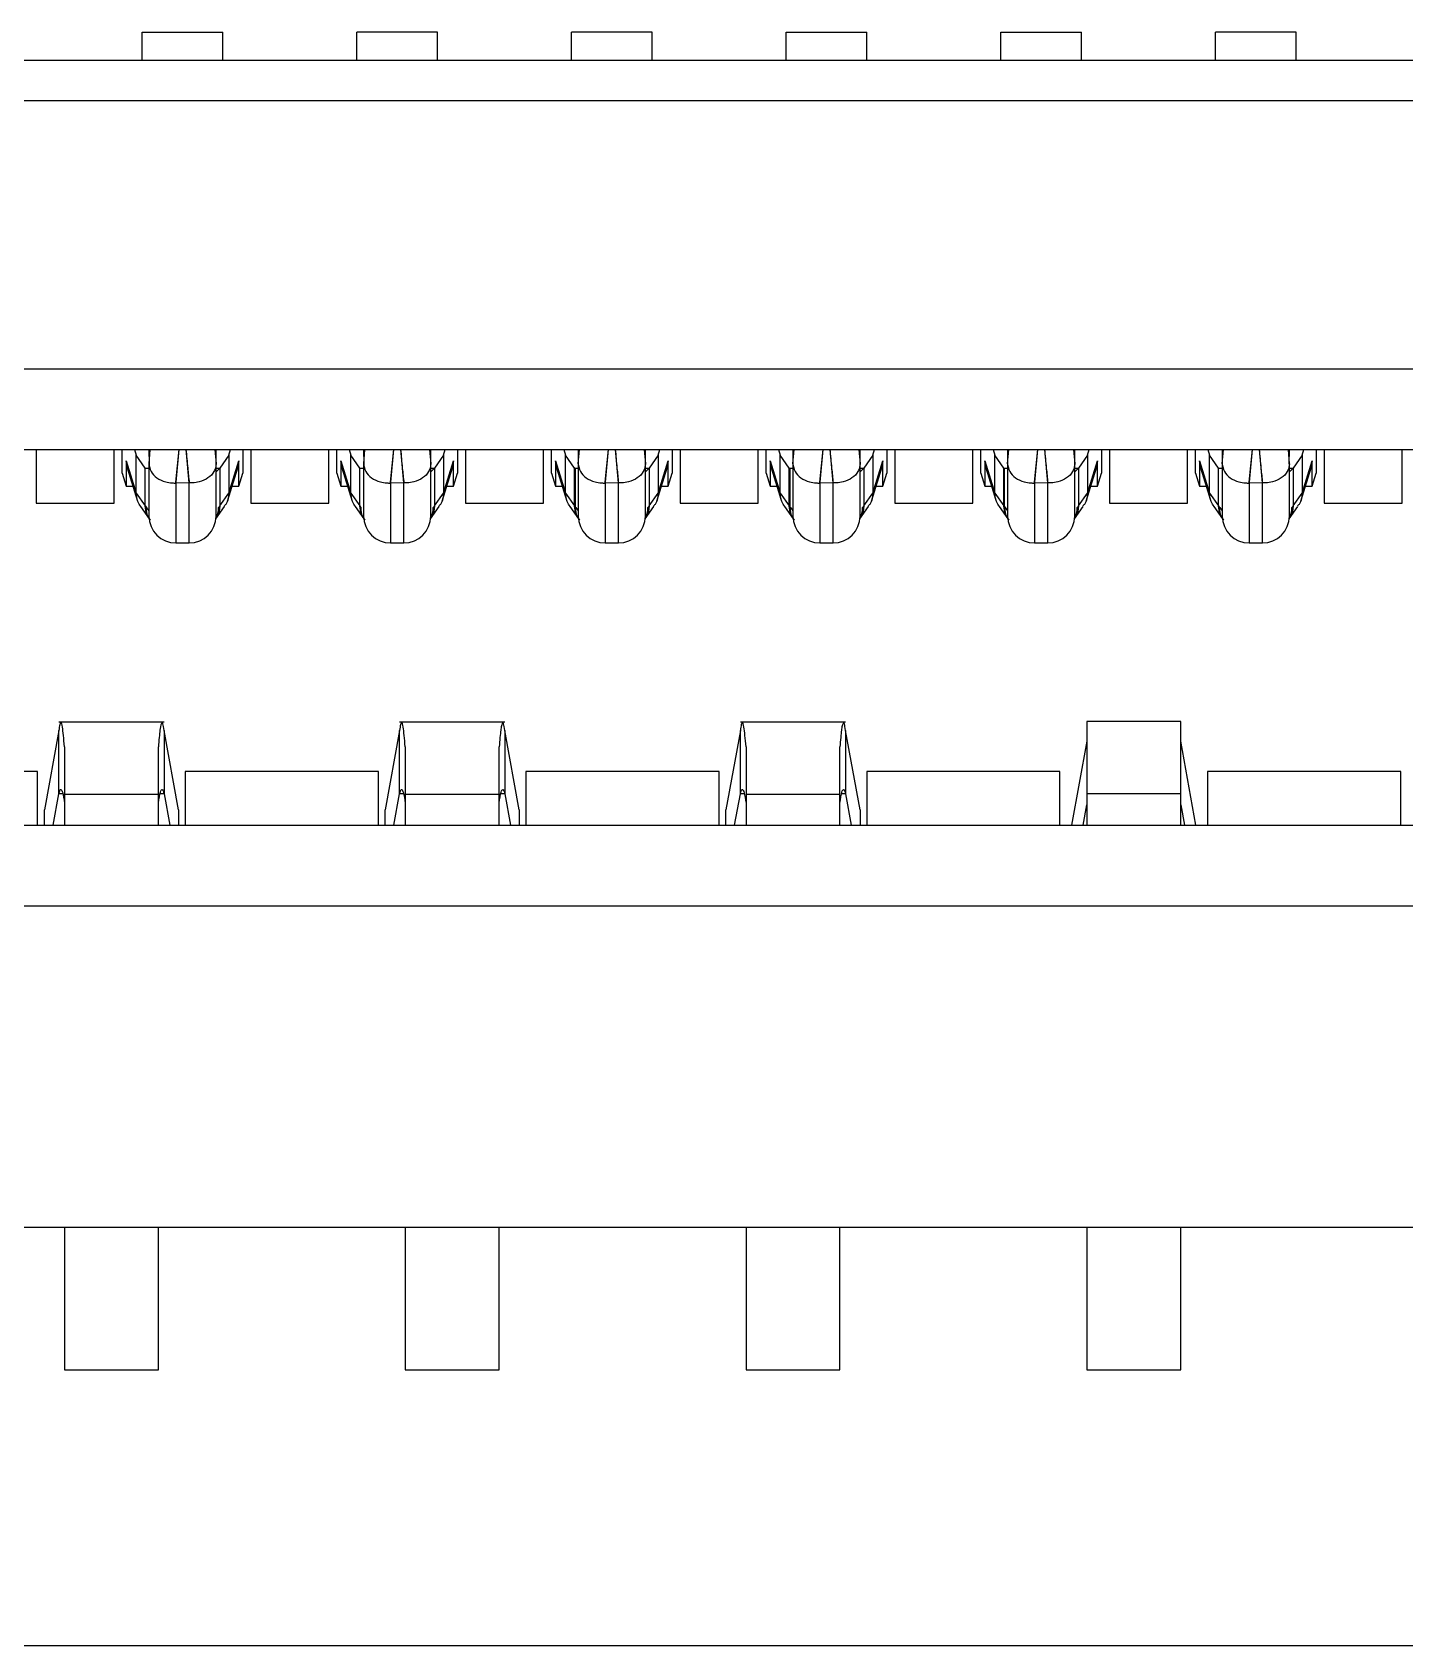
# Model space of a CAD drawing. Header units: millimetres. Extents: x -98.2 to -8.2, y 5.1 to 75.1.
# Drawn here: x -30.4 to -25.29, y 5.12 to 11.14 of the extents above; entities that cross this region are included whole.
import ezdxf

# ---------------------------------------------------------------- set-up
doc = ezdxf.new("R2010")
doc.units = ezdxf.units.MM

msp = doc.modelspace()

# ---------------------------------------------------------------- linework, layer by layer
at = {"color": 7, "linetype": 'Continuous', "lineweight": 25}
for p, q in [((-29.9945, 11.1363), (-29.6945, 11.1363)), ((-29.9945, 11.0313), (-29.9945, 11.1363)), ((-29.6945, 11.0313), (-29.6945, 11.1363)), ((-28.8945, 11.1363), (-29.1945, 11.1363)), ((-29.1945, 11.0313), (-29.1945, 11.1363)), ((-28.8945, 11.0313), (-28.8945, 11.1363)), ((-28.0945, 11.1363), (-28.3945, 11.1363)), ((-28.3945, 11.0313), (-28.3945, 11.1363)), ((-28.0945, 11.0313), (-28.0945, 11.1363)), ((-27.5945, 11.1363), (-27.2945, 11.1363)), ((-27.5945, 11.0313), (-27.5945, 11.1363)), ((-27.2945, 11.0313), (-27.2945, 11.1363)), ((-26.7945, 11.1363), (-26.4945, 11.1363)), ((-26.7945, 11.0313), (-26.7945, 11.1363)), ((-26.4945, 11.0313), (-26.4945, 11.1363)), ((-25.6945, 11.1363), (-25.9945, 11.1363)), ((-25.9945, 11.0313), (-25.9945, 11.1363)), ((-25.6945, 11.0313), (-25.6945, 11.1363)), ((-20.1324, 11.0313), (-56.5966, 11.0313)), ((-20.2695, 10.8813), (-56.4595, 10.8813)), ((-21.2195, 9.8813), (-55.5095, 9.8813)), ((-55.2095, 9.5813), (-21.5195, 9.5813)), ((-30.3895, 9.5813), (-30.3895, 9.3813)), ((-30.0995, 9.3813), (-30.0995, 9.5813)), ((-30.0695, 9.4928), (-30.0695, 9.5813)), ((-30.0236, 9.5813), (-30.017, 9.5602)), ((-29.9695, 9.5813), (-29.9694, 9.5276)), ((-29.9694, 9.5276), (-29.9647, 9.5813)), ((-29.8583, 9.5815), (-29.869, 9.4596)), ((-29.869, 9.4596), (-29.8569, 9.5815)), ((-29.8197, 9.4568), (-29.8307, 9.5815)), ((-29.7243, 9.5813), (-29.7196, 9.5276)), ((-29.7196, 9.5276), (-29.7195, 9.5813)), ((-29.672, 9.5602), (-29.6654, 9.5813)), ((-29.6195, 9.5813), (-29.6195, 9.4928)), ((-29.5895, 9.5813), (-29.5895, 9.3813)), ((-29.2995, 9.3813), (-29.2995, 9.5813)), ((-29.2695, 9.4928), (-29.2695, 9.5813)), ((-29.2236, 9.5813), (-29.217, 9.5602)), ((-29.1695, 9.5813), (-29.1694, 9.5276)), ((-29.1694, 9.5276), (-29.1647, 9.5813)), ((-29.0583, 9.5815), (-29.069, 9.4596)), ((-29.069, 9.4596), (-29.0569, 9.5815)), ((-29.0197, 9.4568), (-29.0307, 9.5815)), ((-28.9243, 9.5813), (-28.9196, 9.5276)), ((-28.9196, 9.5276), (-28.9195, 9.5813)), ((-28.872, 9.5602), (-28.8654, 9.5813)), ((-28.8195, 9.5813), (-28.8195, 9.4928)), ((-28.7895, 9.5813), (-28.7895, 9.3813)), ((-28.4995, 9.3813), (-28.4995, 9.5813)), ((-28.4695, 9.4928), (-28.4695, 9.5813)), ((-28.4236, 9.5813), (-28.417, 9.5602)), ((-28.3695, 9.5813), (-28.3694, 9.5276)), ((-28.3694, 9.5276), (-28.3647, 9.5813)), ((-28.2583, 9.5815), (-28.269, 9.4596)), ((-28.269, 9.4596), (-28.2569, 9.5815)), ((-28.2197, 9.4568), (-28.2307, 9.5815)), ((-28.1243, 9.5813), (-28.1196, 9.5276)), ((-28.1196, 9.5276), (-28.1195, 9.5813)), ((-28.072, 9.5602), (-28.0654, 9.5813)), ((-28.0195, 9.5813), (-28.0195, 9.4928)), ((-27.9895, 9.5813), (-27.9895, 9.3813)), ((-27.6995, 9.3813), (-27.6995, 9.5813)), ((-27.6695, 9.4928), (-27.6695, 9.5813)), ((-27.6236, 9.5813), (-27.617, 9.5602)), ((-27.5695, 9.5813), (-27.5694, 9.5276)), ((-27.5694, 9.5276), (-27.5647, 9.5813)), ((-27.4583, 9.5815), (-27.469, 9.4596)), ((-27.469, 9.4596), (-27.4569, 9.5815)), ((-27.4197, 9.4568), (-27.4307, 9.5815)), ((-27.3243, 9.5813), (-27.3196, 9.5276)), ((-27.3196, 9.5276), (-27.3195, 9.5813)), ((-27.272, 9.5602), (-27.2654, 9.5813)), ((-27.2195, 9.5813), (-27.2195, 9.4928)), ((-27.1895, 9.5813), (-27.1895, 9.3813)), ((-26.8995, 9.3813), (-26.8995, 9.5813)), ((-26.8695, 9.4928), (-26.8695, 9.5813)), ((-26.8236, 9.5813), (-26.817, 9.5602)), ((-26.7695, 9.5813), (-26.7694, 9.5276)), ((-26.7694, 9.5276), (-26.7647, 9.5813)), ((-26.6583, 9.5815), (-26.669, 9.4596)), ((-26.669, 9.4596), (-26.6569, 9.5815)), ((-26.6197, 9.4568), (-26.6307, 9.5815)), ((-26.5243, 9.5813), (-26.5196, 9.5276)), ((-26.5196, 9.5276), (-26.5195, 9.5813)), ((-26.472, 9.5602), (-26.4654, 9.5813)), ((-26.4195, 9.5813), (-26.4195, 9.4928)), ((-26.3895, 9.5813), (-26.3895, 9.3813)), ((-26.0995, 9.3813), (-26.0995, 9.5813)), ((-26.0695, 9.4928), (-26.0695, 9.5813)), ((-26.0236, 9.5813), (-26.017, 9.5602)), ((-25.9695, 9.5813), (-25.9694, 9.5276)), ((-25.9694, 9.5276), (-25.9647, 9.5813)), ((-25.8583, 9.5815), (-25.869, 9.4596)), ((-25.869, 9.4596), (-25.8569, 9.5815)), ((-25.8197, 9.4568), (-25.8307, 9.5815)), ((-25.7243, 9.5813), (-25.7196, 9.5276)), ((-25.7196, 9.5276), (-25.7195, 9.5813)), ((-25.672, 9.5602), (-25.6654, 9.5813)), ((-25.6195, 9.5813), (-25.6195, 9.4928)), ((-25.5895, 9.5813), (-25.5895, 9.3813)), ((-25.2995, 9.3813), (-25.2995, 9.5813)), ((-30.0545, 9.5391), (-30.017, 9.4189)), ((-30.0545, 9.5391), (-30.0545, 9.4449)), ((-30.0491, 9.5129), (-30.0545, 9.5391)), ((-30.0505, 9.5126), (-30.0119, 9.3891)), ((-29.9832, 9.5123), (-30.017, 9.5602)), ((-30.017, 9.4189), (-30.017, 9.5602)), ((-29.9832, 9.371), (-29.9832, 9.5123)), ((-29.9832, 9.5123), (-29.9695, 9.5123)), ((-29.9695, 9.5276), (-29.9695, 9.3332)), ((-29.7195, 9.3332), (-29.7195, 9.5276)), ((-29.7195, 9.5123), (-29.7058, 9.5123)), ((-29.672, 9.5602), (-29.7058, 9.5123)), ((-29.7058, 9.5123), (-29.7058, 9.371)), ((-29.6771, 9.3891), (-29.6385, 9.5126)), ((-29.672, 9.5602), (-29.672, 9.4189)), ((-29.672, 9.4189), (-29.6345, 9.5391)), ((-29.6345, 9.5391), (-29.6399, 9.5129)), ((-29.6345, 9.4449), (-29.6345, 9.5391)), ((-29.2545, 9.5391), (-29.217, 9.4189)), ((-29.2545, 9.5391), (-29.2545, 9.4449)), ((-29.2491, 9.5129), (-29.2545, 9.5391)), ((-29.2505, 9.5126), (-29.2119, 9.3891)), ((-29.217, 9.4189), (-29.217, 9.5602)), ((-29.1832, 9.5123), (-29.217, 9.5602)), ((-29.1832, 9.371), (-29.1832, 9.5123)), ((-29.1832, 9.5123), (-29.1695, 9.5123)), ((-29.1695, 9.5276), (-29.1695, 9.3332)), ((-28.9195, 9.3332), (-28.9195, 9.5276)), ((-28.9195, 9.5123), (-28.9058, 9.5123)), ((-28.872, 9.5602), (-28.9058, 9.5123)), ((-28.9058, 9.5123), (-28.9058, 9.371)), ((-28.8771, 9.3891), (-28.8385, 9.5126)), ((-28.872, 9.5602), (-28.872, 9.4189)), ((-28.872, 9.4189), (-28.8345, 9.5391)), ((-28.8345, 9.5391), (-28.8399, 9.5129)), ((-28.8345, 9.4449), (-28.8345, 9.5391)), ((-28.4545, 9.5391), (-28.417, 9.4189)), ((-28.4545, 9.5391), (-28.4545, 9.4449)), ((-28.4491, 9.5129), (-28.4545, 9.5391)), ((-28.4505, 9.5126), (-28.4119, 9.3891)), ((-28.417, 9.4189), (-28.417, 9.5602)), ((-28.3832, 9.5123), (-28.417, 9.5602)), ((-28.3832, 9.5123), (-28.3695, 9.5123)), ((-28.3832, 9.371), (-28.3832, 9.5117)), ((-28.3816, 9.5114), (-28.3816, 9.3689)), ((-28.3695, 9.5276), (-28.3695, 9.3332)), ((-28.1195, 9.3332), (-28.1195, 9.5276)), ((-28.1195, 9.5123), (-28.1058, 9.5123)), ((-28.072, 9.5602), (-28.1058, 9.5123)), ((-28.1058, 9.5123), (-28.1058, 9.371)), ((-28.0771, 9.3891), (-28.0385, 9.5126)), ((-28.072, 9.5602), (-28.072, 9.4189)), ((-28.072, 9.4189), (-28.0345, 9.5391)), ((-28.0345, 9.5391), (-28.0399, 9.5129)), ((-28.0345, 9.4449), (-28.0345, 9.5391)), ((-27.6545, 9.5391), (-27.617, 9.4189)), ((-27.6545, 9.5391), (-27.6545, 9.4449)), ((-27.6491, 9.5129), (-27.6545, 9.5391)), ((-27.6505, 9.5126), (-27.6119, 9.3891)), ((-27.5832, 9.5123), (-27.617, 9.5602)), ((-27.617, 9.4189), (-27.617, 9.5602)), ((-27.5832, 9.371), (-27.5832, 9.5123)), ((-27.5832, 9.5123), (-27.5695, 9.5123)), ((-27.5817, 9.5116), (-27.5817, 9.3691)), ((-27.5695, 9.5276), (-27.5695, 9.3332)), ((-27.3195, 9.3332), (-27.3195, 9.5276)), ((-27.3195, 9.5123), (-27.3058, 9.5123)), ((-27.272, 9.5602), (-27.3058, 9.5123)), ((-27.3058, 9.5123), (-27.3058, 9.371)), ((-27.2771, 9.3891), (-27.2385, 9.5126)), ((-27.272, 9.5602), (-27.272, 9.4189)), ((-27.272, 9.4189), (-27.2345, 9.5391)), ((-27.2345, 9.5391), (-27.2399, 9.5129)), ((-27.2345, 9.4449), (-27.2345, 9.5391)), ((-26.8545, 9.5391), (-26.817, 9.4189)), ((-26.8545, 9.5391), (-26.8545, 9.4449)), ((-26.8491, 9.5129), (-26.8545, 9.5391)), ((-26.8505, 9.5126), (-26.8119, 9.3891)), ((-26.7832, 9.5123), (-26.817, 9.5602)), ((-26.817, 9.4189), (-26.817, 9.5602)), ((-26.7832, 9.5123), (-26.7695, 9.5123)), ((-26.7832, 9.371), (-26.7832, 9.5101)), ((-26.7821, 9.5102), (-26.7821, 9.3664)), ((-26.7695, 9.5276), (-26.7695, 9.3332)), ((-26.5195, 9.3332), (-26.5195, 9.5276)), ((-26.5195, 9.5123), (-26.5058, 9.5123)), ((-26.472, 9.5602), (-26.5058, 9.5123)), ((-26.5058, 9.5123), (-26.5058, 9.371)), ((-26.4771, 9.3891), (-26.4385, 9.5126)), ((-26.472, 9.5602), (-26.472, 9.4189)), ((-26.472, 9.4189), (-26.4345, 9.5391)), ((-26.4345, 9.5391), (-26.4399, 9.5129)), ((-26.4345, 9.4449), (-26.4345, 9.5391)), ((-26.0545, 9.5391), (-26.017, 9.4189)), ((-26.0545, 9.5391), (-26.0545, 9.4449)), ((-26.0491, 9.5129), (-26.0545, 9.5391)), ((-26.0505, 9.5126), (-26.0119, 9.3891)), ((-25.9832, 9.5123), (-26.017, 9.5602)), ((-26.017, 9.4189), (-26.017, 9.5602)), ((-25.9832, 9.371), (-25.9832, 9.5123)), ((-25.9832, 9.5123), (-25.9695, 9.5123)), ((-25.9695, 9.5276), (-25.9695, 9.3332)), ((-25.7195, 9.3332), (-25.7195, 9.5276)), ((-25.7195, 9.5123), (-25.7058, 9.5123)), ((-25.672, 9.5602), (-25.7058, 9.5123)), ((-25.7058, 9.5123), (-25.7058, 9.371)), ((-25.6771, 9.3891), (-25.6385, 9.5126)), ((-25.672, 9.5602), (-25.672, 9.4189)), ((-25.672, 9.4189), (-25.6345, 9.5391)), ((-25.6345, 9.5391), (-25.6399, 9.5129)), ((-25.6345, 9.4449), (-25.6345, 9.5391)), ((-30.0695, 9.4928), (-30.0545, 9.4449)), ((-30.0545, 9.4449), (-30.0293, 9.4449)), ((-29.8695, 9.4562), (-29.869, 9.4596)), ((-29.8196, 9.4568), (-29.8695, 9.4562)), ((-29.8695, 9.4562), (-29.8695, 9.2332)), ((-29.8195, 9.2332), (-29.8195, 9.4568)), ((-29.6597, 9.4449), (-29.6345, 9.4449)), ((-29.6345, 9.4449), (-29.6195, 9.4928)), ((-29.2695, 9.4928), (-29.2545, 9.4449)), ((-29.2545, 9.4449), (-29.2293, 9.4449)), ((-29.0695, 9.4562), (-29.069, 9.4596)), ((-29.0196, 9.4568), (-29.0695, 9.4562)), ((-29.0695, 9.4562), (-29.0695, 9.2332)), ((-29.0195, 9.2332), (-29.0195, 9.4568)), ((-28.8597, 9.4449), (-28.8345, 9.4449)), ((-28.8345, 9.4449), (-28.8195, 9.4928)), ((-28.4695, 9.4928), (-28.4545, 9.4449)), ((-28.4545, 9.4449), (-28.4293, 9.4449)), ((-28.3832, 9.4449), (-28.3816, 9.4449)), ((-28.2695, 9.4562), (-28.269, 9.4596)), ((-28.2196, 9.4568), (-28.2695, 9.4562)), ((-28.2695, 9.4562), (-28.2695, 9.2332)), ((-28.2195, 9.2332), (-28.2195, 9.4568)), ((-28.0597, 9.4449), (-28.0345, 9.4449)), ((-28.0345, 9.4449), (-28.0195, 9.4928)), ((-27.6695, 9.4928), (-27.6545, 9.4449)), ((-27.6545, 9.4449), (-27.6293, 9.4449)), ((-27.5832, 9.4449), (-27.5817, 9.4449)), ((-27.4695, 9.4562), (-27.469, 9.4596)), ((-27.4196, 9.4568), (-27.4695, 9.4562)), ((-27.4695, 9.4562), (-27.4695, 9.2332)), ((-27.4195, 9.2332), (-27.4195, 9.4568)), ((-27.2597, 9.4449), (-27.2345, 9.4449)), ((-27.2345, 9.4449), (-27.2195, 9.4928)), ((-26.8695, 9.4928), (-26.8545, 9.4449)), ((-26.8545, 9.4449), (-26.8293, 9.4449)), ((-26.6695, 9.4562), (-26.669, 9.4596)), ((-26.6196, 9.4568), (-26.6695, 9.4562)), ((-26.6695, 9.4562), (-26.6695, 9.2332)), ((-26.6195, 9.2332), (-26.6195, 9.4568)), ((-26.4597, 9.4449), (-26.4345, 9.4449)), ((-26.4345, 9.4449), (-26.4195, 9.4928)), ((-26.0695, 9.4928), (-26.0545, 9.4449)), ((-26.0545, 9.4449), (-26.0293, 9.4449)), ((-25.8695, 9.4562), (-25.869, 9.4596)), ((-25.8196, 9.4568), (-25.8695, 9.4562)), ((-25.8695, 9.4562), (-25.8695, 9.2332)), ((-25.8195, 9.2332), (-25.8195, 9.4568)), ((-25.6597, 9.4449), (-25.6345, 9.4449)), ((-25.6345, 9.4449), (-25.6195, 9.4928)), ((-30.3895, 9.3813), (-30.0995, 9.3813)), ((-30.017, 9.4189), (-29.9832, 9.371)), ((-29.7058, 9.371), (-29.672, 9.4189)), ((-29.5895, 9.3813), (-29.2995, 9.3813)), ((-29.217, 9.4189), (-29.1832, 9.371)), ((-28.9058, 9.371), (-28.872, 9.4189)), ((-28.7895, 9.3813), (-28.4995, 9.3813)), ((-28.417, 9.4189), (-28.3832, 9.371)), ((-28.1058, 9.371), (-28.072, 9.4189)), ((-27.9895, 9.3813), (-27.6995, 9.3813)), ((-27.617, 9.4189), (-27.5832, 9.371)), ((-27.3058, 9.371), (-27.272, 9.4189)), ((-27.1895, 9.3813), (-26.8995, 9.3813)), ((-26.817, 9.4189), (-26.7832, 9.371)), ((-26.5058, 9.371), (-26.472, 9.4189)), ((-26.3895, 9.3813), (-26.0995, 9.3813)), ((-26.017, 9.4189), (-25.9832, 9.371)), ((-25.7058, 9.371), (-25.672, 9.4189)), ((-25.5895, 9.3813), (-25.2995, 9.3813)), ((-30.0011, 9.3686), (-29.969, 9.3232)), ((-29.9832, 9.371), (-29.9788, 9.3647)), ((-29.9794, 9.3647), (-29.9695, 9.3524)), ((-29.97, 9.3248), (-29.969, 9.3232)), ((-29.72, 9.3232), (-29.6879, 9.3686)), ((-29.72, 9.3232), (-29.719, 9.3248)), ((-29.2011, 9.3686), (-29.169, 9.3232)), ((-29.1788, 9.3647), (-29.1832, 9.371)), ((-29.17, 9.3248), (-29.169, 9.3232)), ((-28.92, 9.3232), (-28.8879, 9.3686)), ((-28.92, 9.3232), (-28.919, 9.3248)), ((-28.4011, 9.3686), (-28.369, 9.3232)), ((-28.3788, 9.3647), (-28.3832, 9.371)), ((-28.3787, 9.3647), (-28.3695, 9.3524)), ((-28.37, 9.3248), (-28.369, 9.3232)), ((-28.12, 9.3232), (-28.0879, 9.3686)), ((-28.12, 9.3232), (-28.119, 9.3248)), ((-27.6011, 9.3686), (-27.569, 9.3232)), ((-27.5788, 9.3647), (-27.5832, 9.371)), ((-27.5787, 9.3647), (-27.5695, 9.3524)), ((-27.57, 9.3248), (-27.569, 9.3232)), ((-27.32, 9.3232), (-27.2879, 9.3686)), ((-27.32, 9.3232), (-27.319, 9.3248)), ((-26.8011, 9.3686), (-26.769, 9.3232)), ((-26.7832, 9.371), (-26.7788, 9.3647)), ((-26.7782, 9.3647), (-26.7695, 9.3524)), ((-26.77, 9.3248), (-26.769, 9.3232)), ((-26.52, 9.3232), (-26.4879, 9.3686)), ((-26.52, 9.3232), (-26.519, 9.3248)), ((-26.0011, 9.3686), (-25.969, 9.3232)), ((-25.9788, 9.3647), (-25.9832, 9.371)), ((-25.9786, 9.3647), (-25.9695, 9.3524)), ((-25.97, 9.3248), (-25.969, 9.3232)), ((-25.72, 9.3232), (-25.6879, 9.3686)), ((-25.72, 9.3232), (-25.719, 9.3248)), ((-29.8695, 9.2332), (-29.8195, 9.2332)), ((-29.0695, 9.2332), (-29.0195, 9.2332)), ((-28.2695, 9.2332), (-28.2195, 9.2332)), ((-27.4695, 9.2332), (-27.4195, 9.2332)), ((-26.6695, 9.2332), (-26.6195, 9.2332)), ((-25.8695, 9.2332), (-25.8195, 9.2332)), ((-29.9135, 8.5647), (-30.3055, 8.5647)), ((-28.6435, 8.5647), (-29.0355, 8.5647)), ((-27.3735, 8.5647), (-27.7655, 8.5647)), ((-26.1245, 8.5673), (-26.4745, 8.5673)), ((-26.4745, 8.5673), (-26.4745, 8.1813)), ((-26.1245, 8.1813), (-26.1245, 8.5673)), ((-30.3055, 8.5346), (-30.3595, 8.239)), ((-30.3055, 8.2978), (-30.3055, 8.5346)), ((-29.9135, 8.5346), (-29.9135, 8.2978)), ((-29.8595, 8.239), (-29.9135, 8.5346)), ((-29.0355, 8.5346), (-29.0895, 8.239)), ((-29.0355, 8.2978), (-29.0355, 8.5346)), ((-28.6435, 8.5346), (-28.6435, 8.2978)), ((-28.5895, 8.239), (-28.6435, 8.5346)), ((-27.7655, 8.5346), (-27.8195, 8.239)), ((-27.7655, 8.2978), (-27.7655, 8.5346)), ((-27.3735, 8.5346), (-27.3735, 8.2978)), ((-27.3195, 8.239), (-27.3735, 8.5346)), ((-26.4745, 8.494), (-26.5313, 8.1813)), ((-26.0677, 8.1813), (-26.1245, 8.494)), ((-30.2845, 8.4734), (-30.2845, 8.1813)), ((-29.9345, 8.1813), (-29.9345, 8.4734)), ((-29.0145, 8.4734), (-29.0145, 8.1813)), ((-28.6645, 8.1813), (-28.6645, 8.4734)), ((-27.7445, 8.4734), (-27.7445, 8.1813)), ((-27.3945, 8.1813), (-27.3945, 8.4734)), ((-30.3845, 8.3813), (-31.1045, 8.3813)), ((-30.3845, 8.1813), (-30.3845, 8.3813)), ((-29.1145, 8.3813), (-29.8345, 8.3813)), ((-29.8345, 8.3813), (-29.8345, 8.1813)), ((-29.1145, 8.1813), (-29.1145, 8.3813)), ((-27.8445, 8.3813), (-28.5645, 8.3813)), ((-28.5645, 8.3813), (-28.5645, 8.1813)), ((-27.8445, 8.1813), (-27.8445, 8.3813)), ((-26.5745, 8.3813), (-27.2945, 8.3813)), ((-27.2945, 8.3813), (-27.2945, 8.1813)), ((-26.5745, 8.1813), (-26.5745, 8.3813)), ((-25.3045, 8.3813), (-26.0245, 8.3813)), ((-26.0245, 8.3813), (-26.0245, 8.1813)), ((-25.3045, 8.1813), (-25.3045, 8.3813)), ((-26.1245, 8.2983), (-26.4745, 8.2983)), ((-30.3595, 8.1813), (-30.3595, 8.239)), ((-30.3268, 8.1813), (-30.3055, 8.2978)), ((-30.2905, 8.2978), (-30.3055, 8.2978)), ((-29.9345, 8.2957), (-30.2845, 8.2957)), ((-29.9135, 8.2978), (-29.9282, 8.2978)), ((-29.9135, 8.2978), (-29.8922, 8.1813)), ((-29.8595, 8.239), (-29.8595, 8.1813)), ((-29.0895, 8.1813), (-29.0895, 8.239)), ((-29.0568, 8.1813), (-29.0355, 8.2978)), ((-29.0205, 8.2978), (-29.0355, 8.2978)), ((-28.6645, 8.2957), (-29.0145, 8.2957)), ((-28.6435, 8.2978), (-28.6582, 8.2978)), ((-28.6435, 8.2978), (-28.6222, 8.1813)), ((-28.5895, 8.239), (-28.5895, 8.1813)), ((-27.8195, 8.1813), (-27.8195, 8.239)), ((-27.7868, 8.1813), (-27.7655, 8.2978)), ((-27.7505, 8.2978), (-27.7655, 8.2978)), ((-27.3945, 8.2957), (-27.7445, 8.2957)), ((-27.3735, 8.2978), (-27.3882, 8.2978)), ((-27.3735, 8.2978), (-27.3522, 8.1813)), ((-27.3195, 8.239), (-27.3195, 8.1813)), ((-26.4883, 8.1813), (-26.4745, 8.2573)), ((-26.1245, 8.2573), (-26.1107, 8.1813)), ((-40.9645, 8.1813), (-21.5195, 8.1813)), ((-40.6645, 7.8813), (-21.2195, 7.8813)), ((-20.2695, 6.6813), (-40.6645, 6.6813)), ((-30.2845, 6.6813), (-30.2845, 6.1513)), ((-29.9345, 6.1513), (-29.9345, 6.6813)), ((-29.0145, 6.6813), (-29.0145, 6.1513)), ((-28.6645, 6.1513), (-28.6645, 6.6813)), ((-27.7445, 6.6813), (-27.7445, 6.1513)), ((-27.3945, 6.1513), (-27.3945, 6.6813)), ((-26.4745, 6.6813), (-26.4745, 6.1513)), ((-26.1245, 6.1513), (-26.1245, 6.6813)), ((-30.2845, 6.1513), (-29.9345, 6.1513)), ((-29.0145, 6.1513), (-28.6645, 6.1513)), ((-27.7445, 6.1513), (-27.3945, 6.1513)), ((-26.4745, 6.1513), (-26.1245, 6.1513)), ((-11.1689, 5.1232), (-95.1689, 5.1232))]:
    msp.add_line(p, q, dxfattribs=at)
at = {"color": 7, "linetype": 'Continuous', "lineweight": 25, "flags": 128}
msp.add_lwpolyline([(-28.3817, 9.5106), (-28.3823, 9.5113), (-28.3833, 9.5118), (-28.3835, 9.5119), (-28.3835, 9.5121), (-28.3834, 9.5122), (-28.3832, 9.5123), (-28.3832, 9.5123)], dxfattribs=at)
at = {"color": 7, "linetype": 'Continuous', "lineweight": 25}
for centre, radius, start, end in [((-29.7997, 9.5881), 0.1207, 311.67243, 321.08309), ((-28.9997, 9.5881), 0.1206, 311.67003, 321.08557), ((-28.1997, 9.588), 0.1206, 311.66829, 321.08722), ((-27.3998, 9.5881), 0.1207, 311.67418, 321.08142), ((-26.5997, 9.5881), 0.1207, 311.6717, 321.08387), ((-25.7998, 9.5882), 0.1207, 311.67495, 321.08066), ((-29.8695, 9.3332), 0.1, 180, 270), ((-29.8195, 9.3332), 0.1, 270, 0), ((-29.7971, 9.3638), 0.0869, 332.64534, 0.61116), ((-29.0695, 9.3332), 0.1, 180, 270), ((-29.0195, 9.3332), 0.1, 270, 0), ((-28.9971, 9.3638), 0.0869, 332.64541, 0.61089), ((-28.2695, 9.3332), 0.1, 180, 270), ((-28.2195, 9.3332), 0.1, 270, 0), ((-28.1971, 9.3638), 0.0869, 332.64555, 0.61037), ((-27.4695, 9.3332), 0.1, 180, 270), ((-27.4195, 9.3332), 0.1, 270, 0), ((-27.3971, 9.3638), 0.0869, 332.64528, 0.6114), ((-26.6695, 9.3332), 0.1, 180, 270), ((-26.6195, 9.3332), 0.1, 270, 0), ((-26.5971, 9.3638), 0.0869, 332.64536, 0.61108), ((-25.8695, 9.3332), 0.1, 180, 270), ((-25.8195, 9.3332), 0.1, 270, 0), ((-25.7971, 9.3638), 0.0869, 332.64525, 0.6115)]:
    msp.add_arc(centre, radius, start, end, dxfattribs=at)
for points, knots in [([(-29.8318, 9.5815), (-29.8297, 9.5582), (-29.826, 9.5166), (-29.8216, 9.4751), (-29.8196, 9.4568)], [0, 0, 0, 0, 0.559892, 1, 1, 1, 1]), ([(-29.0318, 9.5815), (-29.0297, 9.5582), (-29.026, 9.5166), (-29.0216, 9.4751), (-29.0196, 9.4568)], [0, 0, 0, 0, 0.559892, 1, 1, 1, 1]), ([(-28.2318, 9.5815), (-28.2297, 9.5582), (-28.226, 9.5166), (-28.2216, 9.4751), (-28.2196, 9.4568)], [0, 0, 0, 0, 0.559892, 1, 1, 1, 1]), ([(-27.4318, 9.5815), (-27.4297, 9.5582), (-27.426, 9.5166), (-27.4216, 9.4751), (-27.4196, 9.4568)], [0, 0, 0, 0, 0.559892, 1, 1, 1, 1]), ([(-26.6318, 9.5815), (-26.6297, 9.5582), (-26.626, 9.5166), (-26.6216, 9.4751), (-26.6196, 9.4568)], [0, 0, 0, 0, 0.559892, 1, 1, 1, 1]), ([(-25.8318, 9.5815), (-25.8297, 9.5582), (-25.826, 9.5166), (-25.8216, 9.4751), (-25.8196, 9.4568)], [0, 0, 0, 0, 0.559892, 1, 1, 1, 1]), ([(-29.9694, 9.5276), (-29.9679, 9.5181), (-29.9649, 9.4991), (-29.9416, 9.4738), (-29.9122, 9.4608), (-29.8869, 9.4567), (-29.874, 9.4564), (-29.8695, 9.4562)], [0, 0, 0, 0, 0.25222, 0.502966, 0.752528, 0.912568, 1, 1, 1, 1]), ([(-29.7195, 9.5276), (-29.7198, 9.5236), (-29.7205, 9.514), (-29.7282, 9.4951), (-29.7476, 9.4736), (-29.7774, 9.4604), (-29.801, 9.4573), (-29.8137, 9.4569), (-29.818, 9.4568), (-29.8196, 9.4568)], [0, 0, 0, 0, 0.108391, 0.256394, 0.506938, 0.754691, 0.918407, 0.969509, 1, 1, 1, 1]), ([(-29.1694, 9.5276), (-29.1679, 9.5181), (-29.1649, 9.4991), (-29.1416, 9.4738), (-29.1122, 9.4608), (-29.0869, 9.4567), (-29.074, 9.4564), (-29.0695, 9.4562)], [0, 0, 0, 0, 0.25222, 0.502966, 0.752528, 0.912568, 1, 1, 1, 1]), ([(-28.9195, 9.5276), (-28.9198, 9.5236), (-28.9205, 9.514), (-28.9282, 9.4951), (-28.9476, 9.4736), (-28.9774, 9.4604), (-29.001, 9.4573), (-29.0137, 9.4569), (-29.018, 9.4568), (-29.0196, 9.4568)], [0, 0, 0, 0, 0.108391, 0.256394, 0.506938, 0.754691, 0.918407, 0.969509, 1, 1, 1, 1]), ([(-28.3694, 9.5276), (-28.3679, 9.5181), (-28.3649, 9.4991), (-28.3416, 9.4738), (-28.3122, 9.4608), (-28.2869, 9.4567), (-28.274, 9.4564), (-28.2695, 9.4562)], [0, 0, 0, 0, 0.25222, 0.502966, 0.752528, 0.912568, 1, 1, 1, 1]), ([(-28.1195, 9.5276), (-28.1198, 9.5236), (-28.1205, 9.514), (-28.1282, 9.4951), (-28.1476, 9.4736), (-28.1774, 9.4604), (-28.201, 9.4573), (-28.2137, 9.4569), (-28.218, 9.4568), (-28.2196, 9.4568)], [0, 0, 0, 0, 0.1083908, 0.2563936, 0.5069377, 0.7546912, 0.9184067, 0.9695094, 1, 1, 1, 1]), ([(-27.5694, 9.5276), (-27.5679, 9.5181), (-27.5649, 9.4991), (-27.5416, 9.4738), (-27.5122, 9.4608), (-27.4869, 9.4567), (-27.474, 9.4564), (-27.4695, 9.4562)], [0, 0, 0, 0, 0.25222, 0.502966, 0.752528, 0.912568, 1, 1, 1, 1]), ([(-27.3195, 9.5276), (-27.3198, 9.5236), (-27.3205, 9.514), (-27.3282, 9.4951), (-27.3476, 9.4736), (-27.3774, 9.4604), (-27.401, 9.4573), (-27.4137, 9.4569), (-27.418, 9.4568), (-27.4196, 9.4568)], [0, 0, 0, 0, 0.108391, 0.256394, 0.506938, 0.754691, 0.918407, 0.969509, 1, 1, 1, 1]), ([(-26.7832, 9.5123), (-26.7835, 9.5121), (-26.7841, 9.5117), (-26.7842, 9.5109), (-26.7834, 9.5102), (-26.7827, 9.5097), (-26.7823, 9.5095)], [0, 0, 0, 0, 0.225343, 0.451981, 0.707355, 1, 1, 1, 1]), ([(-26.7694, 9.5276), (-26.7679, 9.5181), (-26.7649, 9.4991), (-26.7416, 9.4738), (-26.7122, 9.4608), (-26.6869, 9.4567), (-26.674, 9.4564), (-26.6695, 9.4562)], [0, 0, 0, 0, 0.25222, 0.502966, 0.752528, 0.912568, 1, 1, 1, 1]), ([(-26.5195, 9.5276), (-26.5198, 9.5236), (-26.5205, 9.514), (-26.5282, 9.4951), (-26.5476, 9.4736), (-26.5774, 9.4604), (-26.601, 9.4573), (-26.6137, 9.4569), (-26.618, 9.4568), (-26.6196, 9.4568)], [0, 0, 0, 0, 0.108391, 0.256394, 0.506938, 0.754691, 0.918407, 0.969509, 1, 1, 1, 1]), ([(-25.9694, 9.5276), (-25.9679, 9.5181), (-25.9649, 9.4991), (-25.9416, 9.4738), (-25.9122, 9.4608), (-25.8869, 9.4567), (-25.874, 9.4564), (-25.8695, 9.4562)], [0, 0, 0, 0, 0.25222, 0.502966, 0.752528, 0.912568, 1, 1, 1, 1]), ([(-25.7195, 9.5276), (-25.7198, 9.5236), (-25.7205, 9.514), (-25.7282, 9.4951), (-25.7476, 9.4736), (-25.7774, 9.4604), (-25.801, 9.4573), (-25.8137, 9.4569), (-25.818, 9.4568), (-25.8196, 9.4568)], [0, 0, 0, 0, 0.108391, 0.256394, 0.506938, 0.754691, 0.918407, 0.969509, 1, 1, 1, 1]), ([(-30, 9.3693), (-30.0042, 9.3752), (-30.0147, 9.3897), (-30.0162, 9.408), (-30.017, 9.4189)], [0, 0, 0, 0, 0.399593, 1, 1, 1, 1]), ([(-29.672, 9.4189), (-29.673, 9.4047), (-29.6742, 9.386), (-29.6866, 9.373), (-29.6895, 9.3699)], [0, 0, 0, 0, 0.765427, 1, 1, 1, 1]), ([(-29.2, 9.3693), (-29.2042, 9.3752), (-29.2147, 9.3897), (-29.2162, 9.408), (-29.217, 9.4189)], [0, 0, 0, 0, 0.399593, 1, 1, 1, 1]), ([(-28.872, 9.4189), (-28.873, 9.4047), (-28.8742, 9.386), (-28.8866, 9.373), (-28.8895, 9.3699)], [0, 0, 0, 0, 0.765427, 1, 1, 1, 1]), ([(-28.4, 9.3693), (-28.4042, 9.3752), (-28.4147, 9.3897), (-28.4162, 9.408), (-28.417, 9.4189)], [0, 0, 0, 0, 0.3995928, 1, 1, 1, 1]), ([(-28.072, 9.4189), (-28.073, 9.4047), (-28.0742, 9.386), (-28.0866, 9.373), (-28.0895, 9.3699)], [0, 0, 0, 0, 0.7654267, 1, 1, 1, 1]), ([(-27.6, 9.3693), (-27.6042, 9.3752), (-27.6147, 9.3897), (-27.6162, 9.408), (-27.617, 9.4189)], [0, 0, 0, 0, 0.399593, 1, 1, 1, 1]), ([(-27.272, 9.4189), (-27.273, 9.4047), (-27.2742, 9.386), (-27.2866, 9.373), (-27.2895, 9.3699)], [0, 0, 0, 0, 0.765427, 1, 1, 1, 1]), ([(-26.8, 9.3693), (-26.8042, 9.3752), (-26.8147, 9.3897), (-26.8162, 9.408), (-26.817, 9.4189)], [0, 0, 0, 0, 0.399593, 1, 1, 1, 1]), ([(-26.472, 9.4189), (-26.473, 9.4047), (-26.4742, 9.386), (-26.4866, 9.373), (-26.4895, 9.3699)], [0, 0, 0, 0, 0.7654267, 1, 1, 1, 1]), ([(-26, 9.3693), (-26.0042, 9.3752), (-26.0147, 9.3897), (-26.0162, 9.408), (-26.017, 9.4189)], [0, 0, 0, 0, 0.399593, 1, 1, 1, 1]), ([(-25.672, 9.4189), (-25.673, 9.4047), (-25.6742, 9.386), (-25.6866, 9.373), (-25.6895, 9.3699)], [0, 0, 0, 0, 0.7654267, 1, 1, 1, 1]), ([(-29.9687, 9.3255), (-29.9719, 9.3301), (-29.9813, 9.3433), (-29.9824, 9.36), (-29.9832, 9.371)], [0, 0, 0, 0, 0.343086, 1, 1, 1, 1]), ([(-29.9641, 9.3188), (-29.9668, 9.3221), (-29.9771, 9.3349), (-29.9781, 9.352), (-29.9788, 9.3647)], [0, 0, 0, 0, 0.259159, 1, 1, 1, 1]), ([(-29.7058, 9.371), (-29.7066, 9.3567), (-29.7075, 9.3395), (-29.7184, 9.3276), (-29.7202, 9.3257)], [0, 0, 0, 0, 0.837184, 1, 1, 1, 1]), ([(-29.7058, 9.371), (-29.7067, 9.3698), (-29.7081, 9.3677), (-29.7096, 9.3656), (-29.7102, 9.3647)], [0, 0, 0, 0, 0.554796, 1, 1, 1, 1]), ([(-29.1687, 9.3255), (-29.1719, 9.3301), (-29.1813, 9.3433), (-29.1824, 9.36), (-29.1832, 9.371)], [0, 0, 0, 0, 0.343086, 1, 1, 1, 1]), ([(-29.1641, 9.3187), (-29.1668, 9.3221), (-29.1771, 9.3349), (-29.1781, 9.352), (-29.1788, 9.3647)], [0, 0, 0, 0, 0.259162, 1, 1, 1, 1]), ([(-28.9058, 9.371), (-28.9066, 9.3567), (-28.9075, 9.3395), (-28.9184, 9.3276), (-28.9202, 9.3257)], [0, 0, 0, 0, 0.837184, 1, 1, 1, 1]), ([(-28.9058, 9.371), (-28.9067, 9.3698), (-28.9081, 9.3677), (-28.9096, 9.3656), (-28.9102, 9.3647)], [0, 0, 0, 0, 0.554796, 1, 1, 1, 1]), ([(-28.3687, 9.3255), (-28.3719, 9.3301), (-28.3813, 9.3433), (-28.3824, 9.36), (-28.3832, 9.371)], [0, 0, 0, 0, 0.343086, 1, 1, 1, 1]), ([(-28.3641, 9.3187), (-28.3668, 9.3221), (-28.3771, 9.3349), (-28.3781, 9.352), (-28.3788, 9.3647)], [0, 0, 0, 0, 0.259161, 1, 1, 1, 1]), ([(-28.1058, 9.371), (-28.1066, 9.3567), (-28.1075, 9.3395), (-28.1184, 9.3276), (-28.1202, 9.3257)], [0, 0, 0, 0, 0.837184, 1, 1, 1, 1]), ([(-28.1058, 9.371), (-28.1067, 9.3698), (-28.1081, 9.3677), (-28.1096, 9.3656), (-28.1102, 9.3647)], [0, 0, 0, 0, 0.554796, 1, 1, 1, 1]), ([(-27.5687, 9.3255), (-27.5719, 9.3301), (-27.5813, 9.3433), (-27.5824, 9.36), (-27.5832, 9.371)], [0, 0, 0, 0, 0.343086, 1, 1, 1, 1]), ([(-27.5641, 9.3187), (-27.5668, 9.3221), (-27.5771, 9.3349), (-27.5781, 9.352), (-27.5788, 9.3647)], [0, 0, 0, 0, 0.259161, 1, 1, 1, 1]), ([(-27.3058, 9.371), (-27.3066, 9.3567), (-27.3075, 9.3395), (-27.3184, 9.3276), (-27.3202, 9.3257)], [0, 0, 0, 0, 0.837184, 1, 1, 1, 1]), ([(-27.3058, 9.371), (-27.3067, 9.3698), (-27.3081, 9.3677), (-27.3096, 9.3656), (-27.3102, 9.3647)], [0, 0, 0, 0, 0.554796, 1, 1, 1, 1]), ([(-26.7687, 9.3255), (-26.7719, 9.3301), (-26.7813, 9.3433), (-26.7824, 9.36), (-26.7832, 9.371)], [0, 0, 0, 0, 0.343086, 1, 1, 1, 1]), ([(-26.7641, 9.3188), (-26.7668, 9.3221), (-26.7771, 9.3349), (-26.7781, 9.352), (-26.7788, 9.3647)], [0, 0, 0, 0, 0.259158, 1, 1, 1, 1]), ([(-26.5058, 9.371), (-26.5066, 9.3567), (-26.5075, 9.3395), (-26.5184, 9.3276), (-26.5202, 9.3257)], [0, 0, 0, 0, 0.8371838, 1, 1, 1, 1]), ([(-26.5058, 9.371), (-26.5067, 9.3698), (-26.5081, 9.3677), (-26.5096, 9.3656), (-26.5102, 9.3647)], [0, 0, 0, 0, 0.554796, 1, 1, 1, 1]), ([(-25.9687, 9.3255), (-25.9719, 9.3301), (-25.9813, 9.3433), (-25.9824, 9.36), (-25.9832, 9.371)], [0, 0, 0, 0, 0.343086, 1, 1, 1, 1]), ([(-25.9641, 9.3187), (-25.9668, 9.3221), (-25.9771, 9.3349), (-25.9781, 9.352), (-25.9788, 9.3647)], [0, 0, 0, 0, 0.259161, 1, 1, 1, 1]), ([(-25.7058, 9.371), (-25.7066, 9.3567), (-25.7075, 9.3395), (-25.7184, 9.3276), (-25.7202, 9.3257)], [0, 0, 0, 0, 0.8371838, 1, 1, 1, 1]), ([(-25.7058, 9.371), (-25.7067, 9.3698), (-25.7081, 9.3677), (-25.7096, 9.3656), (-25.7102, 9.3647)], [0, 0, 0, 0, 0.554796, 1, 1, 1, 1]), ([(-30.2979, 8.5647), (-30.2993, 8.5631), (-30.3019, 8.5602), (-30.3044, 8.5424), (-30.3055, 8.5346)], [0, 0, 0, 0, 0.559833, 1, 1, 1, 1]), ([(-30.2845, 8.4734), (-30.287, 8.5025), (-30.2915, 8.5545), (-30.2959, 8.5616), (-30.2979, 8.5647)], [0, 0, 0, 0, 0.5596, 1, 1, 1, 1]), ([(-29.9211, 8.5647), (-29.9236, 8.5596), (-29.9281, 8.5505), (-29.9325, 8.497), (-29.9345, 8.4734)], [0, 0, 0, 0, 0.5596, 1, 1, 1, 1]), ([(-29.9135, 8.5346), (-29.9149, 8.5443), (-29.9174, 8.5615), (-29.92, 8.5637), (-29.9211, 8.5647)], [0, 0, 0, 0, 0.5599027, 1, 1, 1, 1]), ([(-29.0279, 8.5647), (-29.0293, 8.5631), (-29.0319, 8.5602), (-29.0344, 8.5424), (-29.0355, 8.5346)], [0, 0, 0, 0, 0.559833, 1, 1, 1, 1]), ([(-29.0145, 8.4734), (-29.017, 8.5025), (-29.0215, 8.5545), (-29.0259, 8.5616), (-29.0279, 8.5647)], [0, 0, 0, 0, 0.5596, 1, 1, 1, 1]), ([(-28.6511, 8.5647), (-28.6536, 8.5596), (-28.6581, 8.5505), (-28.6625, 8.497), (-28.6645, 8.4734)], [0, 0, 0, 0, 0.5596, 1, 1, 1, 1]), ([(-28.6435, 8.5346), (-28.6449, 8.5443), (-28.6474, 8.5615), (-28.65, 8.5637), (-28.6511, 8.5647)], [0, 0, 0, 0, 0.559903, 1, 1, 1, 1]), ([(-27.7579, 8.5647), (-27.7593, 8.5631), (-27.7619, 8.5602), (-27.7644, 8.5424), (-27.7655, 8.5346)], [0, 0, 0, 0, 0.5598329, 1, 1, 1, 1]), ([(-27.7445, 8.4734), (-27.747, 8.5025), (-27.7515, 8.5545), (-27.7559, 8.5616), (-27.7579, 8.5647)], [0, 0, 0, 0, 0.5596, 1, 1, 1, 1]), ([(-27.3811, 8.5647), (-27.3836, 8.5596), (-27.3881, 8.5505), (-27.3925, 8.497), (-27.3945, 8.4734)], [0, 0, 0, 0, 0.5596, 1, 1, 1, 1]), ([(-27.3735, 8.5346), (-27.3749, 8.5443), (-27.3774, 8.5615), (-27.38, 8.5637), (-27.3811, 8.5647)], [0, 0, 0, 0, 0.559903, 1, 1, 1, 1]), ([(-30.3055, 8.2978), (-30.3041, 8.3032), (-30.3016, 8.3129), (-30.299, 8.3141), (-30.2979, 8.3147)], [0, 0, 0, 0, 0.559901, 1, 1, 1, 1]), ([(-29.9345, 8.2635), (-29.932, 8.2798), (-29.9275, 8.309), (-29.9231, 8.3129), (-29.9211, 8.3147)], [0, 0, 0, 0, 0.559601, 1, 1, 1, 1]), ([(-29.9211, 8.3147), (-29.9197, 8.3138), (-29.9171, 8.3122), (-29.9146, 8.3022), (-29.9135, 8.2978)], [0, 0, 0, 0, 0.559836, 1, 1, 1, 1]), ([(-29.0355, 8.2978), (-29.0341, 8.3032), (-29.0316, 8.3129), (-29.029, 8.3141), (-29.0279, 8.3147)], [0, 0, 0, 0, 0.559901, 1, 1, 1, 1]), ([(-28.6645, 8.2635), (-28.662, 8.2798), (-28.6575, 8.309), (-28.6531, 8.3129), (-28.6511, 8.3147)], [0, 0, 0, 0, 0.559601, 1, 1, 1, 1]), ([(-28.6511, 8.3147), (-28.6497, 8.3138), (-28.6471, 8.3122), (-28.6446, 8.3022), (-28.6435, 8.2978)], [0, 0, 0, 0, 0.559836, 1, 1, 1, 1]), ([(-27.7655, 8.2978), (-27.7641, 8.3032), (-27.7616, 8.3129), (-27.759, 8.3141), (-27.7579, 8.3147)], [0, 0, 0, 0, 0.559901, 1, 1, 1, 1]), ([(-27.3945, 8.2635), (-27.392, 8.2798), (-27.3875, 8.309), (-27.3831, 8.3129), (-27.3811, 8.3147)], [0, 0, 0, 0, 0.559601, 1, 1, 1, 1]), ([(-27.3811, 8.3147), (-27.3797, 8.3138), (-27.3771, 8.3122), (-27.3746, 8.3022), (-27.3735, 8.2978)], [0, 0, 0, 0, 0.559836, 1, 1, 1, 1])]:
    msp.add_open_spline(points, degree=3, knots=knots, dxfattribs=at)
for points in [[(-30.2979, 8.3147), (-30.2957, 8.3124), (-30.2912, 8.3079), (-30.2867, 8.2783), (-30.2845, 8.2635)], [(-29.0279, 8.3147), (-29.0257, 8.3124), (-29.0212, 8.3079), (-29.0167, 8.2783), (-29.0145, 8.2635)], [(-27.7579, 8.3147), (-27.7557, 8.3124), (-27.7512, 8.3079), (-27.7467, 8.2783), (-27.7445, 8.2635)]]:
    msp.add_open_spline(points, degree=3, dxfattribs=at)

doc.saveas('drawing.dxf')
